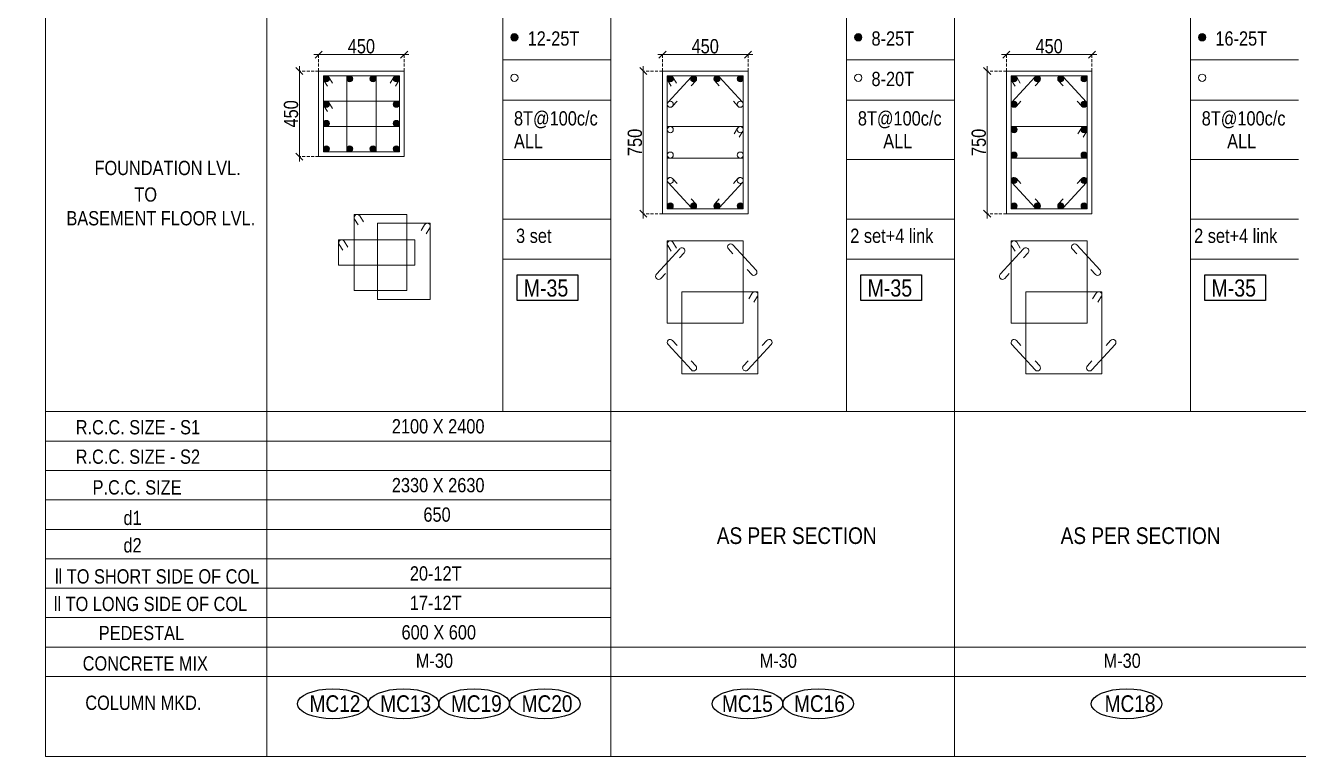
# Model space of a CAD drawing. Header units: millimetres. Extents: x 1112055 to 3390982, y -148532 to 766891.
# Drawn here: x 3098678 to 3125457, y 316778 to 332152 of the extents above; entities that cross this region are included whole.
import ezdxf
from ezdxf.enums import TextEntityAlignment as Align

# ---------------------------------------------------------------- set-up
doc = ezdxf.new("R2010")
doc.units = ezdxf.units.MM
doc.header["$PDMODE"] = 35
doc.header["$PDSIZE"] = -25
doc.linetypes.add('DASHED2', pattern=[0.375, 0.25, -0.125])
doc.linetypes.add('Hidden', pattern=[9.525, 6.35, -3.175])
for name, color, linetype, lineweight in [('B COL. SIZE DIM', 220, 'Continuous', 25), ('B COLSCH', 204, 'Continuous', 20), ('B COLUMN', 1, 'Hidden', 9), ('B STEEL', 34, 'Continuous', 15), ('B TITLE BLOCK', 250, 'Continuous', 0)]:
    doc.layers.add(name, color=color, linetype=linetype, lineweight=lineweight)
doc.layers.add('B TEXT', color=7, linetype='Continuous')
doc.layers.add('TEXT', color=7, linetype='Continuous')
doc.styles.add('dim inside', font='romans.shx', dxfattribs={"width": 0.8, "height": 125})
doc.styles.add('SWINC', font='swissc.ttf')
doc.dimstyles.new('dim inside', dxfattribs={"dimtxt": 125, "dimasz": 100, "dimexe": 0, "dimexo": 0, "dimgap": 10, "dimtad": 0, "dimdec": 0, "dimzin": 0, "dimdsep": 46, "dimtxsty": 'dim inside', "dimblk": 'SMALL', "dimcen": 0.09, "dimadec": 0, "dimazin": 0, "dimtfac": 1, "dimtdec": 0, "dimtofl": 0, "dimtmove": 0, "dimatfit": 3, "dimfxl": 1, "dimtolj": 1, "dimtzin": 0, "dimarcsym": 2})

# ---------------------------------------------------------------- blocks, each defined once
blk = doc.blocks.new('_Oblique')
at = {"color": 0, "linetype": 'ByBlock', "lineweight": -2}
blk.add_line((-0.5, -0.5), (0.5, 0.5), dxfattribs=at)
blk = doc.blocks.new('*D4838')
at = {"layer": 'B COL. SIZE DIM', "color": 250, "lineweight": 9, "ltscale": 250, "transparency": 16777216}
blk.add_line((3104744, 331538), (3106744, 331538), dxfattribs=at)
at = {"layer": 'B COL. SIZE DIM', "color": 250, "linetype": 'DASHED2', "lineweight": 9, "ltscale": 250, "transparency": 16777216}
for p, q in [((3104844, 331193), (3104844, 331538)), ((3106644, 331193), (3106644, 331538))]:
    blk.add_line(p, q, dxfattribs=at)
at = {"layer": 'Defpoints', "color": 0, "transparency": 16777216}
for p in [(3106644, 331538), (3104844, 331193), (3106644, 331193)]:
    blk.add_point(p, dxfattribs=at)
at = {"layer": 'B COL. SIZE DIM', "color": 250, "lineweight": 9, "transparency": 16777216, "xscale": 150, "yscale": 150, "zscale": 150, "rotation": 180}
blk.add_blockref('_Oblique', (3104844, 331538), dxfattribs=at)
at = {"layer": 'B COL. SIZE DIM', "color": 250, "lineweight": 9, "transparency": 16777216, "xscale": 150, "yscale": 150, "zscale": 150}
blk.add_blockref('_Oblique', (3106644, 331538), dxfattribs=at)
at = {"layer": 'B COL. SIZE DIM', "color": 6, "transparency": 16777216, "insert": (3105744, 331713), "char_height": 300, "attachment_point": 5, "style": 'SWINC'}
blk.add_mtext('\\A1;450', dxfattribs=at)
blk = doc.blocks.new('*D4839')
at = {"layer": 'B COL. SIZE DIM', "color": 250, "lineweight": 9, "ltscale": 250, "transparency": 16777216}
blk.add_line((3104440, 331293), (3104440, 329293), dxfattribs=at)
at = {"layer": 'B COL. SIZE DIM', "color": 250, "linetype": 'DASHED2', "lineweight": 9, "ltscale": 250, "transparency": 16777216}
for p, q in [((3104844, 331193), (3104440, 331193)), ((3104844, 329393), (3104440, 329393))]:
    blk.add_line(p, q, dxfattribs=at)
at = {"layer": 'Defpoints', "color": 0, "transparency": 16777216}
for p in [(3104844, 331193), (3104440, 329393), (3104844, 329393)]:
    blk.add_point(p, dxfattribs=at)
at = {"layer": 'B COL. SIZE DIM', "color": 250, "lineweight": 9, "transparency": 16777216, "xscale": 150, "yscale": 150, "zscale": 150}
for p, rotation in [((3104440, 331193), 90), ((3104440, 329393), 270)]:
    blk.add_blockref('_Oblique', p, dxfattribs=dict(at, rotation=rotation))
at = {"layer": 'B COL. SIZE DIM', "color": 6, "transparency": 16777216, "insert": (3104265, 330293), "char_height": 300, "attachment_point": 5, "rotation": 90, "style": 'SWINC'}
blk.add_mtext('\\A1;450', dxfattribs=at)
blk = doc.blocks.new('*D4842')
at = {"layer": 'B COL. SIZE DIM', "color": 250, "lineweight": 9, "ltscale": 250, "transparency": 16777216}
blk.add_line((3111977, 331538), (3113977, 331538), dxfattribs=at)
at = {"layer": 'B COL. SIZE DIM', "color": 250, "linetype": 'DASHED2', "lineweight": 9, "ltscale": 250, "transparency": 16777216}
for p, q in [((3112077, 331193), (3112077, 331538)), ((3113877, 331193), (3113877, 331538))]:
    blk.add_line(p, q, dxfattribs=at)
at = {"layer": 'Defpoints', "color": 0, "transparency": 16777216}
for p in [(3113877, 331538), (3112077, 331193), (3113877, 331193)]:
    blk.add_point(p, dxfattribs=at)
at = {"layer": 'B COL. SIZE DIM', "color": 250, "lineweight": 9, "transparency": 16777216, "xscale": 150, "yscale": 150, "zscale": 150, "rotation": 180}
blk.add_blockref('_Oblique', (3112077, 331538), dxfattribs=at)
at = {"layer": 'B COL. SIZE DIM', "color": 250, "lineweight": 9, "transparency": 16777216, "xscale": 150, "yscale": 150, "zscale": 150}
blk.add_blockref('_Oblique', (3113877, 331538), dxfattribs=at)
at = {"layer": 'B COL. SIZE DIM', "color": 6, "transparency": 16777216, "insert": (3112977, 331713), "char_height": 300, "attachment_point": 5, "style": 'SWINC'}
blk.add_mtext('\\A1;450', dxfattribs=at)
blk = doc.blocks.new('*D4843')
at = {"layer": 'B COL. SIZE DIM', "color": 250, "lineweight": 9, "ltscale": 250, "transparency": 16777216}
blk.add_line((3111673, 331293), (3111673, 328093), dxfattribs=at)
at = {"layer": 'B COL. SIZE DIM', "color": 250, "linetype": 'DASHED2', "lineweight": 9, "ltscale": 250, "transparency": 16777216}
for p, q in [((3112077, 331193), (3111673, 331193)), ((3112077, 328193), (3111673, 328193))]:
    blk.add_line(p, q, dxfattribs=at)
at = {"layer": 'Defpoints', "color": 0, "transparency": 16777216}
for p in [(3112077, 331193), (3111673, 328193), (3112077, 328193)]:
    blk.add_point(p, dxfattribs=at)
at = {"layer": 'B COL. SIZE DIM', "color": 250, "lineweight": 9, "transparency": 16777216, "xscale": 150, "yscale": 150, "zscale": 150}
for p, rotation in [((3111673, 331193), 90), ((3111673, 328193), 270)]:
    blk.add_blockref('_Oblique', p, dxfattribs=dict(at, rotation=rotation))
at = {"layer": 'B COL. SIZE DIM', "color": 6, "transparency": 16777216, "insert": (3111498, 329693), "char_height": 300, "attachment_point": 5, "rotation": 90, "style": 'SWINC'}
blk.add_mtext('\\A1;750', dxfattribs=at)
blk = doc.blocks.new('*D4846')
at = {"layer": 'B COL. SIZE DIM', "color": 250, "lineweight": 9, "ltscale": 250, "transparency": 16777216}
blk.add_line((3119211, 331538), (3121211, 331538), dxfattribs=at)
at = {"layer": 'B COL. SIZE DIM', "color": 250, "linetype": 'DASHED2', "lineweight": 9, "ltscale": 250, "transparency": 16777216}
for p, q in [((3119311, 331193), (3119311, 331538)), ((3121111, 331193), (3121111, 331538))]:
    blk.add_line(p, q, dxfattribs=at)
at = {"layer": 'Defpoints', "color": 0, "transparency": 16777216}
for p in [(3121111, 331538), (3119311, 331193), (3121111, 331193)]:
    blk.add_point(p, dxfattribs=at)
at = {"layer": 'B COL. SIZE DIM', "color": 250, "lineweight": 9, "transparency": 16777216, "xscale": 150, "yscale": 150, "zscale": 150, "rotation": 180}
blk.add_blockref('_Oblique', (3119311, 331538), dxfattribs=at)
at = {"layer": 'B COL. SIZE DIM', "color": 250, "lineweight": 9, "transparency": 16777216, "xscale": 150, "yscale": 150, "zscale": 150}
blk.add_blockref('_Oblique', (3121111, 331538), dxfattribs=at)
at = {"layer": 'B COL. SIZE DIM', "color": 6, "transparency": 16777216, "insert": (3120211, 331713), "char_height": 300, "attachment_point": 5, "style": 'SWINC'}
blk.add_mtext('\\A1;450', dxfattribs=at)
blk = doc.blocks.new('*D4847')
at = {"layer": 'B COL. SIZE DIM', "color": 250, "lineweight": 9, "ltscale": 250, "transparency": 16777216}
blk.add_line((3118907, 331293), (3118907, 328093), dxfattribs=at)
at = {"layer": 'B COL. SIZE DIM', "color": 250, "linetype": 'DASHED2', "lineweight": 9, "ltscale": 250, "transparency": 16777216}
for p, q in [((3119311, 331193), (3118907, 331193)), ((3119311, 328193), (3118907, 328193))]:
    blk.add_line(p, q, dxfattribs=at)
at = {"layer": 'Defpoints', "color": 0, "transparency": 16777216}
for p in [(3119311, 331193), (3118907, 328193), (3119311, 328193)]:
    blk.add_point(p, dxfattribs=at)
at = {"layer": 'B COL. SIZE DIM', "color": 250, "lineweight": 9, "transparency": 16777216, "xscale": 150, "yscale": 150, "zscale": 150}
for p, rotation in [((3118907, 331193), 90), ((3118907, 328193), 270)]:
    blk.add_blockref('_Oblique', p, dxfattribs=dict(at, rotation=rotation))
at = {"layer": 'B COL. SIZE DIM', "color": 6, "transparency": 16777216, "insert": (3118732, 329693), "char_height": 300, "attachment_point": 5, "rotation": 90, "style": 'SWINC'}
blk.add_mtext('\\A1;750', dxfattribs=at)

msp = doc.modelspace()

# ---------------------------------------------------------------- hatches: boundary and pattern name
at = {"layer": 'B STEEL', "lineweight": 9, "ltscale": 0.5}
h = msp.add_hatch(color=34, dxfattribs=at)
edge = h.paths.add_edge_path()
edge.add_arc((3108962.2, 331902.6), 76.8, 0, 360)
h = msp.add_hatch(color=34, dxfattribs=at)
edge = h.paths.add_edge_path()
edge.add_arc((3116195.7, 331902.6), 76.8, 0, 360)
h = msp.add_hatch(color=34, dxfattribs=at)
edge = h.paths.add_edge_path()
edge.add_arc((3123429.3, 331902.6), 76.8, 0, 360)
h = msp.add_hatch(color=34, dxfattribs=at)
edge = h.paths.add_edge_path()
edge.add_arc((3105007.8, 331029.4), 64, 0, 360)
h = msp.add_hatch(color=34, dxfattribs=at)
edge = h.paths.add_edge_path()
edge.add_arc((3105498.5, 331029.4), 64, 180, 540, ccw=False)
h = msp.add_hatch(color=34, dxfattribs=at)
edge = h.paths.add_edge_path()
edge.add_arc((3105989.1, 331029.4), 64, 180, 540, ccw=False)
h = msp.add_hatch(color=34, dxfattribs=at)
edge = h.paths.add_edge_path()
edge.add_arc((3106479.8, 331029.4), 64, 180, 540, ccw=False)
h = msp.add_hatch(color=34, dxfattribs=at)
edge = h.paths.add_edge_path()
edge.add_arc((3112241.4, 331029.4), 64, 0, 360)
h = msp.add_hatch(color=34, dxfattribs=at)
edge = h.paths.add_edge_path()
edge.add_arc((3112732, 331029.4), 64, 180, 540, ccw=False)
h = msp.add_hatch(color=34, dxfattribs=at)
edge = h.paths.add_edge_path()
edge.add_arc((3113222.7, 331029.4), 64, 180, 540, ccw=False)
h = msp.add_hatch(color=34, dxfattribs=at)
edge = h.paths.add_edge_path()
edge.add_arc((3113713.3, 331029.4), 64, 180, 540, ccw=False)
h = msp.add_hatch(color=34, dxfattribs=at)
edge = h.paths.add_edge_path()
edge.add_arc((3119474.9, 331029.4), 64, 0, 360)
h = msp.add_hatch(color=34, dxfattribs=at)
edge = h.paths.add_edge_path()
edge.add_arc((3119965.6, 331029.4), 64, 180, 540, ccw=False)
h = msp.add_hatch(color=34, dxfattribs=at)
edge = h.paths.add_edge_path()
edge.add_arc((3120456.2, 331029.4), 64, 180, 540, ccw=False)
h = msp.add_hatch(color=34, dxfattribs=at)
edge = h.paths.add_edge_path()
edge.add_arc((3120946.9, 331029.4), 64, 180, 540, ccw=False)
h = msp.add_hatch(color=34, dxfattribs=at)
edge = h.paths.add_edge_path()
edge.add_arc((3105007.8, 330495), 64, 0, 360, ccw=False)
h = msp.add_hatch(color=34, dxfattribs=at)
edge = h.paths.add_edge_path()
edge.add_arc((3106479.8, 330495), 64, -180, 180)
at = {"layer": 'B STEEL', "lineweight": 30}
h = msp.add_hatch(color=34, dxfattribs=at)
edge = h.paths.add_edge_path()
edge.add_arc((3119474.9, 330495), 64, 0, 360)
h = msp.add_hatch(color=34, dxfattribs=at)
edge = h.paths.add_edge_path()
edge.add_arc((3120946.9, 330495), 64, 0, 360)
at = {"layer": 'B STEEL', "lineweight": 9, "ltscale": 0.5}
h = msp.add_hatch(color=34, dxfattribs=at)
edge = h.paths.add_edge_path()
edge.add_arc((3105007.8, 330091.8), 64, 0, 360, ccw=False)
h = msp.add_hatch(color=34, dxfattribs=at)
edge = h.paths.add_edge_path()
edge.add_arc((3106479.8, 330091.8), 64, -180, 180)
at = {"layer": 'B STEEL', "lineweight": 30}
h = msp.add_hatch(color=34, dxfattribs=at)
edge = h.paths.add_edge_path()
edge.add_arc((3119474.9, 329960.6), 64, 0, 360)
h = msp.add_hatch(color=34, dxfattribs=at)
edge = h.paths.add_edge_path()
edge.add_arc((3120946.9, 329960.6), 64, 0, 360)
at = {"layer": 'B STEEL', "lineweight": 9, "ltscale": 0.5}
h = msp.add_hatch(color=34, dxfattribs=at)
edge = h.paths.add_edge_path()
edge.add_arc((3105007.8, 329557.4), 64, 0, 360, ccw=False)
h = msp.add_hatch(color=34, dxfattribs=at)
edge = h.paths.add_edge_path()
edge.add_arc((3105498.5, 329557.4), 64, -180, 180)
h = msp.add_hatch(color=34, dxfattribs=at)
edge = h.paths.add_edge_path()
edge.add_arc((3105989.1, 329557.4), 64, -180, 180)
h = msp.add_hatch(color=34, dxfattribs=at)
edge = h.paths.add_edge_path()
edge.add_arc((3106479.8, 329557.4), 64, -180, 180)
at = {"layer": 'B STEEL', "lineweight": 30}
h = msp.add_hatch(color=34, dxfattribs=at)
edge = h.paths.add_edge_path()
edge.add_arc((3119474.9, 329426.2), 64, 0, 360)
h = msp.add_hatch(color=34, dxfattribs=at)
edge = h.paths.add_edge_path()
edge.add_arc((3120946.9, 329426.2), 64, 0, 360)
h = msp.add_hatch(color=34, dxfattribs=at)
edge = h.paths.add_edge_path()
edge.add_arc((3119474.9, 328891.8), 64, 0, 360)
h = msp.add_hatch(color=34, dxfattribs=at)
edge = h.paths.add_edge_path()
edge.add_arc((3120946.9, 328891.8), 64, 0, 360)
at = {"layer": 'B STEEL', "lineweight": 9, "ltscale": 0.5}
h = msp.add_hatch(color=34, dxfattribs=at)
edge = h.paths.add_edge_path()
edge.add_arc((3112241.4, 328357.4), 64, 0, 360, ccw=False)
h = msp.add_hatch(color=34, dxfattribs=at)
edge = h.paths.add_edge_path()
edge.add_arc((3112732, 328357.4), 64, -180, 180)
h = msp.add_hatch(color=34, dxfattribs=at)
edge = h.paths.add_edge_path()
edge.add_arc((3113222.7, 328357.4), 64, -180, 180)
h = msp.add_hatch(color=34, dxfattribs=at)
edge = h.paths.add_edge_path()
edge.add_arc((3113713.3, 328357.4), 64, -180, 180)
h = msp.add_hatch(color=34, dxfattribs=at)
edge = h.paths.add_edge_path()
edge.add_arc((3119474.9, 328357.4), 64, 0, 360, ccw=False)
h = msp.add_hatch(color=34, dxfattribs=at)
edge = h.paths.add_edge_path()
edge.add_arc((3119965.6, 328357.4), 64, -180, 180)
h = msp.add_hatch(color=34, dxfattribs=at)
edge = h.paths.add_edge_path()
edge.add_arc((3120456.2, 328357.4), 64, -180, 180)
h = msp.add_hatch(color=34, dxfattribs=at)
edge = h.paths.add_edge_path()
edge.add_arc((3120946.9, 328357.4), 64, -180, 180)

# ---------------------------------------------------------------- linework, layer by layer
at = {"layer": 'B COLSCH', "color": 250, "lineweight": 0}
for p, q in [((3099096.2, 374789.1), (3099096.2, 316778.4)), ((3103756.7, 373470.1), (3103756.7, 316778.4)), ((3103756.7, 373470.1), (3103756.7, 316778.4)), ((3108715.9, 373470.1), (3108715.9, 324031)), ((3110990.3, 373470.1), (3110990.3, 316778.4)), ((3115949.4, 373470.1), (3115949.4, 324031)), ((3118223.8, 373470.1), (3118223.8, 316778.4)), ((3123183, 373470.1), (3123183, 324031)), ((3108715.9, 331425.9), (3110990.3, 331425.9)), ((3115949.4, 331425.9), (3118223.8, 331425.9)), ((3123183, 331425.9), (3125457.4, 331425.9)), ((3108715.9, 330580.9), (3110990.3, 330580.9)), ((3115949.4, 330580.9), (3118223.8, 330580.9)), ((3123183, 330580.9), (3125457.4, 330580.9)), ((3108715.9, 329331.1), (3110990.3, 329331.1)), ((3115949.4, 329331.1), (3118223.8, 329331.1)), ((3123183, 329331.1), (3125457.4, 329331.1)), ((3108715.9, 328081.4), (3110990.3, 328081.4)), ((3115949.4, 328081.4), (3118223.8, 328081.4)), ((3123183, 328081.4), (3125457.4, 328081.4)), ((3108715.9, 327236.4), (3110990.3, 327236.4)), ((3115949.4, 327236.4), (3118223.8, 327236.4)), ((3123183, 327236.4), (3125457.4, 327236.4)), ((3099096.2, 324031), (3161625.1, 324031)), ((3099096.2, 323412.2), (3103756.7, 323412.2)), ((3099096.2, 323412.2), (3110990.3, 323412.2)), ((3099096.2, 322793.3), (3103756.7, 322793.3)), ((3099096.2, 322793.3), (3110990.3, 322793.3)), ((3099096.2, 322174.5), (3103756.7, 322174.5)), ((3099096.2, 322174.5), (3110990.3, 322174.5)), ((3099096.2, 321555.6), (3103756.7, 321555.6)), ((3099096.2, 321555.6), (3110990.3, 321555.6)), ((3099096.2, 320936.7), (3103756.7, 320936.7)), ((3099096.2, 320936.7), (3110990.3, 320936.7)), ((3099096.2, 320317.9), (3103756.7, 320317.9)), ((3099096.2, 320317.9), (3110990.3, 320317.9)), ((3099096.2, 319699), (3103756.7, 319699)), ((3099096.2, 319699), (3110990.3, 319699)), ((3099096.2, 319080.1), (3161625.1, 319080.1)), ((3099096.2, 319080.1), (3110990.3, 319080.1)), ((3099096.2, 318461.3), (3161625.1, 318461.3)), ((3099096.2, 316778.4), (3161625.1, 316778.4))]:
    msp.add_line(p, q, dxfattribs=at)
at = {"layer": 'B COLUMN', "color": 1, "linetype": 'ByBlock', "lineweight": 20}
for points in [[(3104843.8, 329393.4), (3106643.8, 329393.4), (3106643.8, 331193.4), (3104843.8, 331193.4)], [(3112077.4, 328193.4), (3113877.4, 328193.4), (3113877.4, 331193.4), (3112077.4, 331193.4)], [(3119310.9, 328193.4), (3121110.9, 328193.4), (3121110.9, 331193.4), (3119310.9, 331193.4)]]:
    msp.add_lwpolyline(points, close=True, dxfattribs=at)
at = {"layer": 'B STEEL', "color": 34, "lineweight": 9, "ltscale": 0.5}
for points in [[(3104943.8, 329493.4), (3106053.2, 329493.4), (3106053.2, 331093.4), (3104943.8, 331093.4)], [(3106543.8, 329493.4), (3105434.5, 329493.4), (3105434.5, 331093.4), (3106543.8, 331093.4)], [(3112177.4, 329362.2), (3113777.4, 329362.2), (3113777.4, 331093.4), (3112177.4, 331093.4)], [(3119410.9, 329362.2), (3121010.9, 329362.2), (3121010.9, 331093.4), (3119410.9, 331093.4)], [(3104943.8, 330559), (3106543.8, 330559), (3106543.8, 330027.8), (3104943.8, 330027.8)], [(3112177.4, 330024.6), (3113777.4, 330024.6), (3113777.4, 328293.4), (3112177.4, 328293.4)], [(3119410.9, 330024.6), (3121010.9, 330024.6), (3121010.9, 328293.4), (3119410.9, 328293.4)], [(3105591.9, 326577.7), (3106701.2, 326577.7), (3106701.2, 328177.7), (3105591.9, 328177.7)], [(3107191.9, 326392.1), (3106082.5, 326392.1), (3106082.5, 327992.1), (3107191.9, 327992.1)], [(3105266, 327643.3), (3106866, 327643.3), (3106866, 327112.1), (3105266, 327112.1)], [(3112177.4, 325891.4), (3113777.4, 325891.4), (3113777.4, 327622.6), (3112177.4, 327622.6)], [(3119410.9, 325891.4), (3121010.9, 325891.4), (3121010.9, 327622.6), (3119410.9, 327622.6)], [(3112485.9, 326553.8), (3114085.9, 326553.8), (3114085.9, 324822.6), (3112485.9, 324822.6)], [(3119719.5, 326553.8), (3121319.5, 326553.8), (3121319.5, 324822.6), (3119719.5, 324822.6)]]:
    msp.add_lwpolyline(points, close=True, dxfattribs=at)
for points in [[(3105028.1, 330874.4), (3104953.3, 330995.8, -1), (3105062.4, 331062.9), (3105137.1, 330941.5)], [(3106459.6, 330874.4), (3106534.3, 330995.8, 1), (3106425.3, 331062.9), (3106350.5, 330941.5)], [(3112261.6, 330874.4), (3112186.9, 330995.8, -1), (3112295.9, 331062.9), (3112370.7, 330941.5)], [(3112385, 330556.8), (3112288.5, 330451.7, -1), (3112194.2, 330538.3), (3112684.9, 331072.7, -1), (3112779.2, 330986.1), (3112682.7, 330881)], [(3113569.7, 330556.8), (3113666.2, 330451.7, 1), (3113760.5, 330538.3), (3113269.8, 331072.7, 1), (3113175.5, 330986.1), (3113272, 330881)], [(3119495.2, 330874.4), (3119420.4, 330995.8, -1), (3119529.4, 331062.9), (3119604.2, 330941.5)], [(3119618.6, 330556.8), (3119522.1, 330451.7, -1), (3119427.8, 330538.3), (3119918.4, 331072.7, -1), (3120012.7, 330986.1), (3119916.3, 330881)], [(3120803.3, 330556.8), (3120899.7, 330451.7, 1), (3120994, 330538.3), (3120503.4, 331072.7, 1), (3120409.1, 330986.1), (3120505.6, 330881)], [(3105028.1, 330340), (3104953.3, 330461.4, -1), (3105062.4, 330528.6), (3105137.1, 330407.1)], [(3113693.1, 329805.6), (3113767.9, 329927.1, 1), (3113658.8, 329994.2), (3113584.1, 329872.7)], [(3120926.6, 329805.6), (3121001.4, 329927.1, 1), (3120892.4, 329994.2), (3120817.6, 329872.7)], [(3112385, 328830), (3112288.5, 328935.1, 1), (3112194.2, 328848.5), (3112684.9, 328314.1, 1), (3112779.2, 328400.7), (3112682.7, 328505.8)], [(3113569.7, 328830), (3113666.2, 328935.1, -1), (3113760.5, 328848.5), (3113269.8, 328314.1, -1), (3113175.5, 328400.7), (3113272, 328505.8)], [(3119618.6, 328830), (3119522.1, 328935.1, 1), (3119427.8, 328848.5), (3119918.4, 328314.1, 1), (3120012.7, 328400.7), (3119916.3, 328505.8)], [(3120803.3, 328830), (3120899.7, 328935.1, -1), (3120994, 328848.5), (3120503.4, 328314.1, -1), (3120409.1, 328400.7), (3120505.6, 328505.8)], [(3105676.1, 327958.7), (3105601.4, 328080.1, -1), (3105710.4, 328147.2), (3105785.2, 328025.8)], [(3107107.6, 327773), (3107182.4, 327894.5, 1), (3107073.3, 327961.6), (3106998.6, 327840.1)], [(3105350.3, 327424.3), (3105275.5, 327545.7, -1), (3105384.6, 327612.9), (3105459.3, 327491.4)], [(3112261.6, 327403.5), (3112186.9, 327525, -1), (3112295.9, 327592.1), (3112370.7, 327470.6)], [(3113857.5, 327022.3), (3113953.9, 326917.2, 1), (3114048.2, 327003.8), (3113557.6, 327538.2, 1), (3113463.3, 327451.6), (3113559.8, 327346.5)], [(3119495.2, 327403.5), (3119420.4, 327525, -1), (3119529.4, 327592.1), (3119604.2, 327470.6)], [(3121091, 327022.3), (3121187.5, 326917.2, 1), (3121281.8, 327003.8), (3120791.1, 327538.2, 1), (3120696.8, 327451.6), (3120793.3, 327346.5)], [(3112139.7, 326938.6), (3112043.2, 326833.5, -1), (3111948.9, 326920.1), (3112439.6, 327454.5, -1), (3112533.9, 327367.9), (3112437.4, 327262.9)], [(3119373.2, 326938.6), (3119276.8, 326833.5, -1), (3119182.4, 326920.1), (3119673.1, 327454.5, -1), (3119767.4, 327367.9), (3119670.9, 327262.9)], [(3114001.7, 326334.7), (3114076.4, 326456.2, 1), (3113967.4, 326523.3), (3113892.6, 326401.8)], [(3121235.2, 326334.7), (3121310, 326456.2, 1), (3121200.9, 326523.3), (3121126.2, 326401.8)], [(3112385, 325422.9), (3112288.5, 325527.9, 1), (3112194.2, 325441.3), (3112684.9, 324907, 1), (3112779.2, 324993.6), (3112682.7, 325098.6)], [(3114175.2, 325422.9), (3114271.7, 325527.9, -1), (3114366, 325441.3), (3113875.4, 324907, -1), (3113781, 324993.6), (3113877.5, 325098.6)], [(3119618.6, 325422.9), (3119522.1, 325527.9, 1), (3119427.8, 325441.3), (3119918.4, 324907, 1), (3120012.7, 324993.6), (3119916.3, 325098.6)], [(3121408.8, 325422.9), (3121505.2, 325527.9, -1), (3121599.6, 325441.3), (3121108.9, 324907, -1), (3121014.6, 324993.6), (3121111.1, 325098.6)]]:
    msp.add_lwpolyline(points, format="xyb", dxfattribs=at)
for centre, radius in [((3108962.2, 331902.6), 76.8), ((3116195.7, 331902.6), 76.8), ((3123429.3, 331902.6), 76.8), ((3105007.8, 331029.4), 64), ((3105498.5, 331029.4), 64), ((3105989.1, 331029.4), 64), ((3106479.8, 331029.4), 64), ((3108962.2, 331052.3), 76.8), ((3112241.4, 331029.4), 64), ((3112732, 331029.4), 64), ((3113222.7, 331029.4), 64), ((3113713.3, 331029.4), 64), ((3116195.7, 331052.3), 76.8), ((3119474.9, 331029.4), 64), ((3119965.6, 331029.4), 64), ((3120456.2, 331029.4), 64), ((3120946.9, 331029.4), 64), ((3123429.3, 331052.3), 76.8), ((3105007.8, 330495), 64), ((3106479.8, 330495), 64), ((3112241.4, 330495), 64), ((3113713.3, 330495), 64), ((3119474.9, 330495), 64), ((3120946.9, 330495), 64), ((3105007.8, 330091.8), 64), ((3106479.8, 330091.8), 64), ((3112241.4, 329960.6), 64), ((3113713.3, 329960.6), 64), ((3119474.9, 329960.6), 64), ((3120946.9, 329960.6), 64), ((3105007.8, 329557.4), 64), ((3105498.5, 329557.4), 64), ((3105989.1, 329557.4), 64), ((3106479.8, 329557.4), 64), ((3112241.4, 329426.2), 64), ((3113713.3, 329426.2), 64), ((3119474.9, 329426.2), 64), ((3120946.9, 329426.2), 64), ((3112241.4, 328891.8), 64), ((3113713.3, 328891.8), 64), ((3119474.9, 328891.8), 64), ((3120946.9, 328891.8), 64), ((3112241.4, 328357.4), 64), ((3112732, 328357.4), 64), ((3113222.7, 328357.4), 64), ((3113713.3, 328357.4), 64), ((3119474.9, 328357.4), 64), ((3119965.6, 328357.4), 64), ((3120456.2, 328357.4), 64), ((3120946.9, 328357.4), 64)]:
    msp.add_circle(centre, radius, dxfattribs=at)
at = {"layer": 'B TEXT', "color": 1}
for points in [[(3109019.6, 326907.3), (3110294.2, 326907.3), (3110294.2, 326369.3), (3109019.6, 326369.3)], [(3116253.1, 326907.3), (3117527.7, 326907.3), (3117527.7, 326369.3), (3116253.1, 326369.3)], [(3123486.7, 326907.3), (3124761.3, 326907.3), (3124761.3, 326369.3), (3123486.7, 326369.3)]]:
    msp.add_lwpolyline(points, close=True, dxfattribs=at)
at = {"layer": 'B TEXT', "color": 250}
for centre in [(3105143.3, 317888.1), (3106630.1, 317888.1), (3108116.9, 317888.1), (3109603.8, 317888.1), (3113866.2, 317888.1), (3115353, 317888.1), (3121840.6, 317888.1)]:
    msp.add_ellipse(centre, major_axis=(743.4, 0), ratio=0.4237999, dxfattribs=at)

# ---------------------------------------------------------------- texts
at = {"layer": 'B TEXT', "style": 'SWINC'}
for s, p in [('12-25T', (3109240.7, 331728)), ('8-25T', (3116474.2, 331728)), ('16-25T', (3123707.8, 331728)), ('8-20T', (3116474.2, 330877.7)), ('8T@100c/c', (3108953.8, 330048.2)), ('8T@100c/c', (3116187.3, 330048.2)), ('8T@100c/c', (3123420.9, 330048.2)), ('ALL', (3108953.8, 329566.4)), ('ALL', (3116722, 329566.4)), ('ALL', (3123955.6, 329566.4)), ('3 set', (3108997.6, 327578.9)), ('2 set+4 link', (3116027.7, 327578.9)), ('2 set+4 link', (3123261.2, 327578.9))]:
    msp.add_text(s, height=300, dxfattribs=at).set_placement(p)
at = {"layer": 'B TEXT', "color": 1, "style": 'SWINC'}
for s, height, p in [('FOUNDATION LVL.', 300, (3100130.6, 328915.3)), ('TO', 300, (3100968.1, 328357.2)), ('BASEMENT FLOOR LVL.', 300, (3099539.1, 327858)), ('M-35', 360, (3109156.9, 326342.8)), ('M-35', 360, (3116390.5, 326342.8)), ('M-35', 360, (3123624, 326342.8))]:
    msp.add_text(s, height=height, dxfattribs=at).set_placement(p, align=Align.BOTTOM_LEFT)
at = {"layer": 'B TEXT', "style": 'SWINC'}
for s, p in [('2100 X 2400', (3106384.7, 323482.9)), ('2330 X 2630', (3106384.7, 322245.2)), ('650', (3107048.6, 321626.4)), ('20-12T', (3106763.4, 320388.6)), ('17-12T', (3106763.4, 319769.8)), ('600 X 600', (3106588.3, 319150.9)), ('M-30', (3106888.8, 318553.6)), ('M-30', (3114122.3, 318553.6)), ('M-30', (3121355.9, 318553.6))]:
    msp.add_text(s, height=300, dxfattribs=at).set_placement(p, align=Align.BOTTOM_LEFT)
at = {"layer": 'B TEXT', "color": 6, "style": 'SWINC'}
for s, p in [('AS PER SECTION', (3113219.7, 321247.9)), ('AS PER SECTION', (3120453.2, 321247.9)), ('MC12', (3104654.1, 317716.1)), ('MC13', (3106140.9, 317716.1)), ('MC19', (3107627.7, 317716.1)), ('MC20', (3109114.6, 317716.1)), ('MC15', (3113328.4, 317716.1)), ('MC16', (3114844.8, 317716.1)), ('MC18', (3121378.5, 317716.1))]:
    msp.add_text(s, height=350, dxfattribs=at).set_placement(p)
at = {"layer": 'B TEXT', "color": 1, "style": 'SWINC'}
msp.add_text('COLUMN MKD.', height=300, dxfattribs=at).set_placement((3099936.5, 317758.9))
at = {"layer": 'B TITLE BLOCK', "color": 251, "attachment_point": 2, "style": 'SWINC'}
for width, heights, insert, char_height in [(758153.186, [106642.9], (3349947.6, 325224.3), 289.947), (667332.186, [93867.9], (3192158.8, 318221.9), 344.539)]:
    msp.add_mtext_dynamic_manual_height_columns('\\pxsm1,qj;{\\fBankGothic Lt BT|b0|i0|c0|p34;BHOOMI\\P\\ps*,q*;\\fGost|b0|i0|c0|p2;\\H0.8x;- CONSULTANTS -\\C1; }', width=width, gutter_width=0, heights=heights, dxfattribs=dict(at, insert=insert, char_height=char_height))
at = {"layer": 'TEXT', "color": 1, "style": 'SWINC'}
for s, p in [('R.C.C. SIZE - S1', (3099734.1, 323463.2)), ('R.C.C. SIZE - S2', (3099734.1, 322844.4)), ('P.C.C. SIZE', (3100089.6, 322198.2)), ('d1', (3100739.5, 321556.8)), ('d2', (3100739.5, 320980.6)), ('ll TO SHORT SIDE OF COL', (3099298.6, 320326.7)), ('ll TO LONG SIDE OF COL', (3099273.5, 319748)), ('CONCRETE MIX', (3099881.3, 318496.3))]:
    msp.add_text(s, height=300, dxfattribs=at).set_placement(p, align=Align.BOTTOM_LEFT)
msp.add_text('PEDESTAL', height=300, dxfattribs=at).set_placement((3100220.1, 319225.4))

# ---------------------------------------------------------------- dimensions: what is measured, and where the dimension line sits
at = {"layer": 'B COL. SIZE DIM', "color": 250, "ltscale": 250}
for base, p1, p2, picture, middle in [((3106643.8, 331538.4), (3104843.8, 331193.4), (3106643.8, 331193.4), '*D4838', (3105743.8, 331713.4)), ((3113877.4, 331538.4), (3112077.4, 331193.4), (3113877.4, 331193.4), '*D4842', (3112977.4, 331713.4)), ((3121110.9, 331538.4), (3119310.9, 331193.4), (3121110.9, 331193.4), '*D4846', (3120210.9, 331713.4))]:
    dim = msp.add_linear_dim(base=base, p1=p1, p2=p2, dimstyle='dim inside', override={"dimtxt": 300, "dimasz": 150, "dimgap": 25, "dimtad": 3, "dimlfac": 0.25, "dimtxsty": 'SWINC', "dimblk1": 'Oblique', "dimblk2": 'Oblique', "dimsah": 1, "dimdle": 100, "dimclrd": 250, "dimclre": 250, "dimclrt": 6, "dimfxl": 1000, "dimlwd": 9, "dimlwe": 9}, dxfattribs=at)
    dim.commit()
    dim.dimension.update_dxf_attribs({"geometry": picture, "text_midpoint": middle})
for base, p1, p2, picture, middle in [((3104439.9, 329393.4), (3104843.8, 331193.4), (3104843.8, 329393.4), '*D4839', (3104264.9, 330293.4)), ((3111673.5, 328193.4), (3112077.4, 331193.4), (3112077.4, 328193.4), '*D4843', (3111498.5, 329693.4)), ((3118907, 328193.4), (3119310.9, 331193.4), (3119310.9, 328193.4), '*D4847', (3118732, 329693.4))]:
    dim = msp.add_linear_dim(base=base, p1=p1, p2=p2, angle=90, dimstyle='dim inside', override={"dimtxt": 300, "dimasz": 150, "dimgap": 25, "dimtad": 3, "dimlfac": 0.25, "dimtxsty": 'SWINC', "dimblk1": 'Oblique', "dimblk2": 'Oblique', "dimsah": 1, "dimdle": 100, "dimclrd": 250, "dimclre": 250, "dimclrt": 6, "dimfxl": 1000, "dimlwd": 9, "dimlwe": 9}, dxfattribs=at)
    dim.commit()
    dim.dimension.update_dxf_attribs({"geometry": picture, "text_midpoint": middle})

doc.saveas('drawing.dxf')
